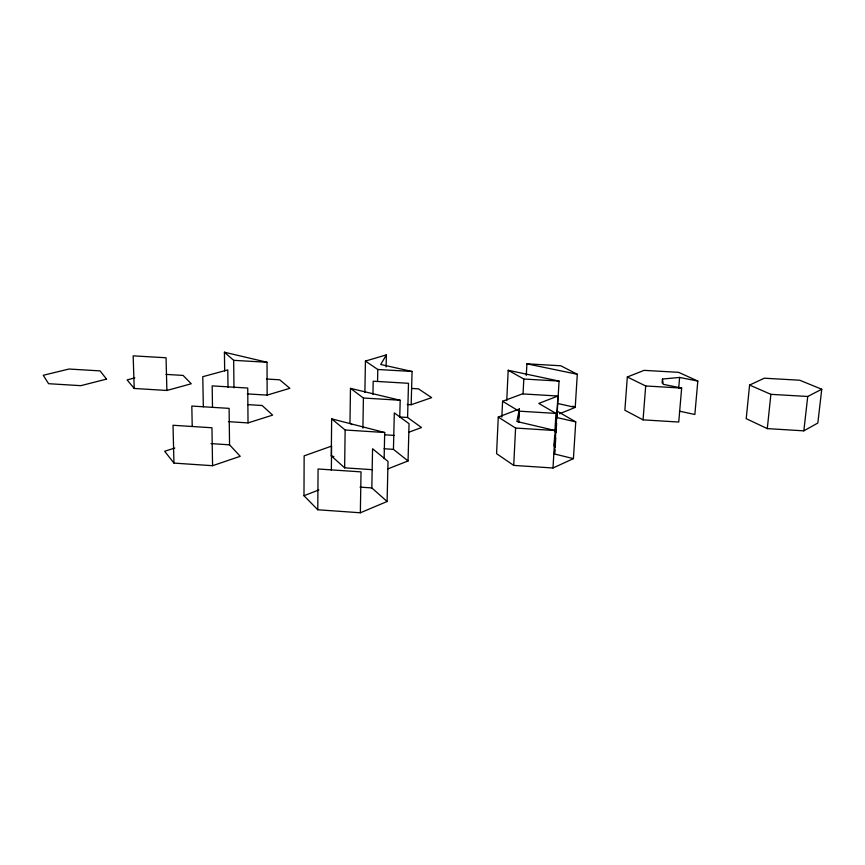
<?xml version="1.0" encoding="UTF-8"?>
<svg xmlns="http://www.w3.org/2000/svg" width="865" height="865" viewBox="0 0 865 865"><rect width="100%" height="100%" fill="white"/><g stroke="black" fill="none" stroke-linecap="round" stroke-linejoin="round"><path stroke-width="1.3" d="M387.109 501.505L371.82 487.925L372.566 448.751L388.017 461.423L387.109 501.505L360.348 512.783L317.779 509.766L303.983 495.721L304.145 455.877L331.598 446.081L331.36 470.333M317.779 509.766L318.071 468.992L361.029 471.879L360.348 512.783M372.101 469.673L344.638 467.835L331.284 455.877L331.652 418.855L384.698 432.511L384.136 458.677M344.638 467.835L345.135 429.992L331.652 418.855M399.76 417.341L400.181 400.257L350.466 388.363L349.979 423.05L351.958 424.639M362.9 428.164L363.408 398.019L350.466 388.363M364.889 392.321L365.43 361.073L386.374 354.877L386.114 366.879M372.945 394.321L373.193 381.216L408.496 383.303L407.588 417.481L421.493 427.548L409.167 432.1M377.551 381.422L377.789 369.485L365.43 361.073M408.053 460.948L393.445 449.357L394.31 412.897L409.059 423.709L408.053 460.948L387.509 469.035M407.242 404.496L411.167 404.733L412.075 371.474L380.73 364.489L386.374 354.877M518.73 422.25L519.4 408.95L498.262 417.103L496.575 453.66L513.713 465.402L552.995 467.987L573.419 458.645L575.744 421.882L557.309 411.264L556.627 417.492L575.744 421.882M501.841 417.135L502.587 401.263L522.352 393.899L557.925 396.019L554.476 453.963L573.419 458.645M506.739 400.614L508.188 370.285L559.06 381.076L557.233 412.075M513.713 465.402L515.583 428.056L498.262 417.103M518.567 417.644L518.903 411.145L555.968 413.416L554.898 431.657M523.055 393.813L523.812 379.021L508.188 370.285M526.298 375.507L526.904 363.83L560.801 365.765L577.301 374.275L575.225 407.404L559.493 413.784M554.054 445.994L554.67 435.571M552.995 467.987L555.189 430.532L516.892 421.504L519.4 408.95M555.189 447.259L555.741 437.928M556.054 432.587L556.606 423.255M556.919 417.925L557.309 411.264M697.817 381.065L678.636 372.339L644.068 370.361L627.32 376.999L624.865 410.237L643.052 419.86L678.744 422.044L681.652 388.071L663.25 384.32L662.46 379.032L679.62 377.443L697.817 381.065L694.855 414.476L679.382 411.156M643.052 419.86L645.69 385.974L627.32 376.999M662.136 383.022L662.46 379.032M678.711 388.05L679.62 377.443M749.587 385.066L746.214 418.671L767.287 428.608L803.845 430.846L817.836 423.017L821.75 389.239L799.693 380.222L764.336 378.2L749.587 385.066L770.888 394.332L807.726 396.484L821.75 389.239M767.287 428.608L770.888 394.332M554.476 453.963L554.898 449.941M803.845 430.846L807.726 396.484M557.925 396.019L538.787 403.436L555.968 413.416M303.983 495.721L318.839 489.958M411.167 404.733L431.646 397.651L418.455 388.85L411.902 388.461M174.795 448.048L164.653 451.271L173.952 463.099L212.563 465.705L240.232 456.298L229.549 444.826L229.106 408.377L191.814 406.053L192.225 426.25M228.414 421.655L248.028 422.909L272.616 415.124L262.149 405.512L247.79 404.625M247.282 393.899L267.155 395.11L289.883 388.299L279.709 379.811L266.409 379.011M134.832 377.886L127.101 379.897L134.216 388.471L166.891 390.472L191.251 383.768L183.099 375.421L166.037 374.394M224.673 370.977L224.424 352.217L233.669 360.327L267.026 362.262L267.155 395.11M377.789 369.485L412.075 371.474M523.812 379.021L559.06 381.076M645.69 385.974L681.652 388.071M363.408 398.019L400.181 400.257M399.5 416.973L407.588 417.481M515.583 428.056L555.189 430.532M345.135 429.992L384.698 432.511M384.968 434.825L394.094 435.398M384.049 448.74L393.445 449.357M211.049 443.615L229.549 444.826M360.024 487.114L371.82 487.925M526.904 363.83L577.301 374.275M558.12 403.587L575.225 407.404L572.89 406.096M224.424 352.217L267.026 362.262M331.284 455.877L333.847 456.59M502.587 401.263L517.811 410.486M134.216 388.471L133.156 355.85L166.048 357.764L166.891 390.472M173.952 463.099L173.022 425.266L211.957 427.764L212.563 465.705M203.329 406.842L202.788 376.697L227.787 369.896L228.014 387.325M212.509 407.285L212.174 385.887L247.736 388.039L248.028 422.909M233.669 360.327L233.972 387.844M106.525 379.108L80.813 385.671L48.602 383.703L43.25 375.28L69.016 369.031L100.091 370.89L106.525 379.108"/></g></svg>
